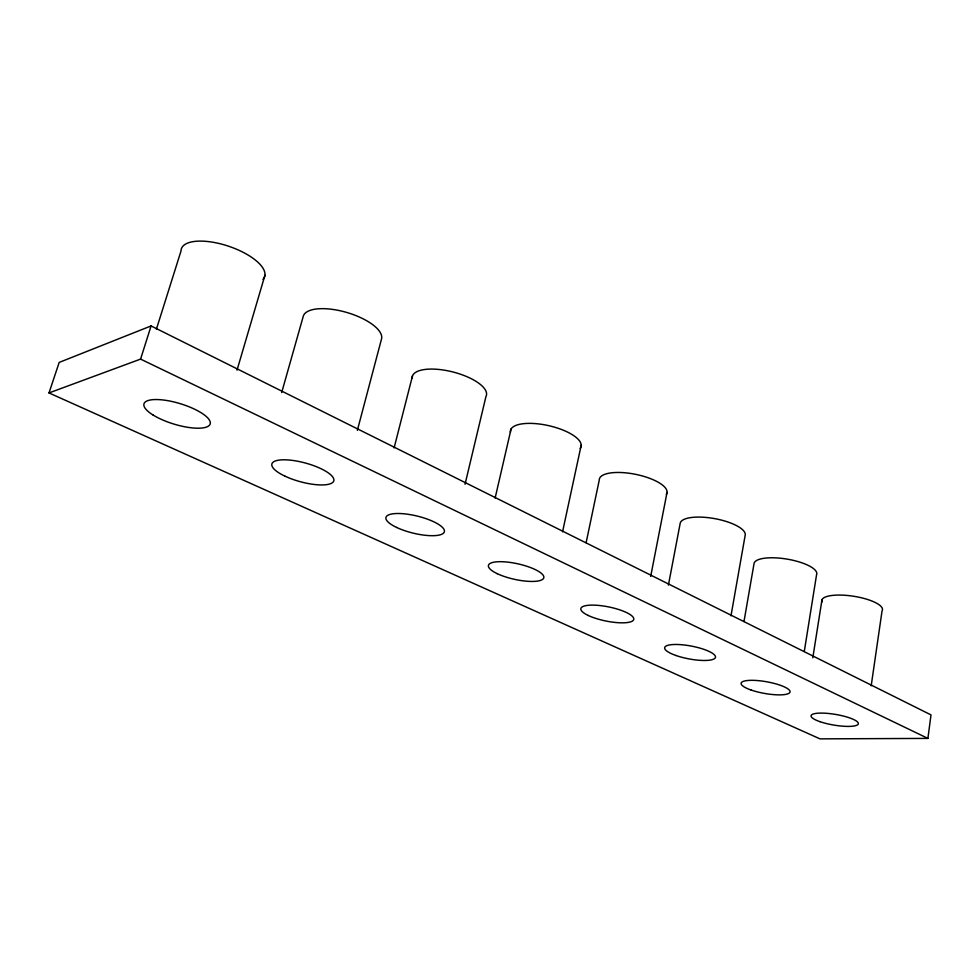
<?xml version="1.0" encoding="UTF-8"?>
<svg xmlns="http://www.w3.org/2000/svg" width="980" height="980" viewBox="0 0 980 980"><rect width="100%" height="100%" fill="white"/><g stroke="black" fill="none" stroke-linecap="round" stroke-linejoin="round"><path stroke-width="1.47" d="M927.901 738.406L931 714.898L151.079 325.936L59.192 362.416L49 392.931L819.978 738.859L927.901 738.406L140.581 359.109L49 392.931M871.196 685.816L882.061 610.834A30.698 8.979 8.8 0 0 852.576 596.097A30.698 8.979 8.8 0 0 822 602.026M812.8 657.825L821.987 599.662M804.286 651.455L816.561 574.746A31.801 9.837 9.5 0 0 788.753 559.409A31.801 9.837 9.5 0 0 754.11 563.206L743.992 621.528M730.982 615.82L745.155 535.411A33.05 10.792 10.3 0 0 714.775 518.641A33.05 10.792 10.3 0 0 680.157 523.479L668.409 585.109M650.683 576.424L667.049 492.364M586.138 542.687L599.27 480.029A34.496 11.87 11.4 0 1 636.669 474.553A34.496 11.87 11.4 0 1 666.314 494.324M562.569 531.785L581.226 445.079M495.108 498.146L511.095 428.958M465.047 484.267L485.933 396.606A38.245 14.394 14.3 0 0 452.258 371.8A38.245 14.394 14.3 0 0 412.163 378.317M394.107 447.909L412.519 375.818M357.357 430.367L381.441 339.252A40.756 15.839 16.3 0 0 346.308 312.326A40.756 15.839 16.3 0 0 303.114 316.834L281.677 392.576M237.013 370.171L264.931 275.294M140.581 359.109L151.079 325.936M156.408 329.17L181.006 251.003A43.904 17.407 18.5 0 1 229.59 246.556A43.904 17.407 18.5 0 1 262.959 279.386M510.433 432.315A36.199 13.071 12.7 0 1 549.106 425.749A36.199 13.071 12.7 0 1 580.16 448.326M819.942 721.66A23.973 5.402 9.6 0 0 858.088 724.318A23.973 5.402 9.6 0 0 826.067 713.269A23.973 5.402 9.6 0 0 819.942 721.66M284.862 476.109A32.071 9.678 15.2 0 0 333.776 480.886A32.071 9.678 15.2 0 0 289.945 460.11A32.071 9.678 15.2 0 0 284.862 476.109M396.655 527.461A30.049 8.759 13.7 0 0 444.05 532.483A30.049 8.759 13.7 0 0 404.826 513.888A30.049 8.759 13.7 0 0 396.655 527.461M497.24 573.668A28.396 7.938 12.5 0 0 543.19 578.874A28.396 7.938 12.5 0 0 507.873 562.14A28.396 7.938 12.5 0 0 497.24 573.668M153.15 415.067A34.594 10.682 16.9 0 0 209.059 425.626A34.594 10.682 16.9 0 0 169.087 400.906A34.594 10.682 16.9 0 0 153.15 415.067M675.931 655.485A25.86 6.517 10.7 0 0 715.449 657.409A25.86 6.517 10.7 0 0 678.822 644.546A25.86 6.517 10.7 0 0 675.931 655.485M588.233 615.465A27.024 7.191 11.5 0 0 632.786 620.793A27.024 7.191 11.5 0 0 600.826 605.652A27.024 7.191 11.5 0 0 588.233 615.465M751.06 690.006A24.855 5.929 10.1 0 0 789.917 692.333A24.855 5.929 10.1 0 0 755.715 680.439A24.855 5.929 10.1 0 0 751.06 690.006"/></g></svg>
